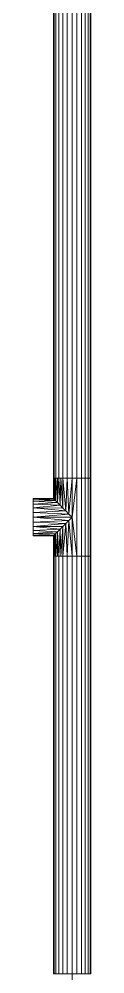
# Model space of a CAD drawing. Header units: inches. Extents: x -3325 to -59, y 5 to 733.
# Drawn here: x -3072 to -3067.6, y 230.7 to 304.1 of the extents above; entities that cross this region are included whole.
import ezdxf

# ---------------------------------------------------------------- set-up
doc = ezdxf.new("R2010")
doc.units = ezdxf.units.IN
doc.header["$MEASUREMENT"] = 0
doc.layers.add('P-PIPE', color=10, linetype='Continuous', lineweight=9)

# ---------------------------------------------------------------- blocks, each defined once
blk = doc.blocks.new('Tee - Welded - Generic - Standard-1126622-06 - Fifth Level')
at = {"layer": 'P-PIPE'}
mesh = blk.add_polyface(dxfattribs=at)
corners = [(-2.992, -1.437), (-2.992, -1.388, 0.372), (-2.992, -1.244, 0.719), (-2.992, -1.016, 1.016), (-2.992, -0.719, 1.244), (-2.992, -0.372, 1.388), (-2.992, 0, 1.437), (-2.992, 0.372, 1.388), (-2.992, 0.719, 1.244), (-2.992, 1.016, 1.016), (-2.992, 1.244, 0.719), (-2.992, 1.388, 0.372), (-2.992, 1.437), (-2.992, 1.388, -0.372), (-2.992, 1.244, -0.719), (-2.992, 1.016, -1.016), (-2.992, 0.719, -1.244), (-2.992, 0.372, -1.388), (-2.992, 0, -1.437), (-2.992, -0.372, -1.388), (-2.992, -0.719, -1.244), (-2.992, -1.016, -1.016), (-2.992, -1.244, -0.719), (-2.992, -1.388, -0.372)]
mesh.append_faces([[corners[k] for k in face] for face in [(10, 7, 8, 9)]], dxfattribs={"vtx0": -1})
mesh.append_faces([[corners[k] for k in face] for face in [(0, 3, 6)]], dxfattribs={"vtx0": -1, "vtx1": -1, "vtx2": -1})
mesh.append_faces([[corners[k] for k in face] for face in [(13, 18, 22, 23)]], dxfattribs={"vtx0": -1, "vtx1": -1, "vtx3": -1})
mesh.append_faces([[corners[k] for k in face] for face in [(18, 21, 22), (13, 23, 0, 12)]], dxfattribs={"vtx0": -1, "vtx2": -1})
mesh.append_faces([[corners[k] for k in face] for face in [(6, 7, 12, 0)]], dxfattribs={"vtx1": -1, "vtx2": -1, "vtx3": -1})
mesh.append_faces([[corners[k] for k in face] for face in [(16, 17, 18, 15), (19, 20, 21, 18)]], dxfattribs={"vtx2": -1})
mesh.append_faces([[corners[k] for k in face] for face in [(13, 14, 15, 18), (10, 11, 12, 7)]], dxfattribs={"vtx2": -1, "vtx3": -1})
mesh.append_faces([[corners[k] for k in face] for face in [(0, 1, 2, 3), (3, 4, 5, 6)]], dxfattribs={"vtx3": -1})
mesh = blk.add_polyface(dxfattribs=at)
corners = [(-2.992, 1.437), (-2.992, 1.388, 0.372), (-2.992, 1.244, 0.719), (-2.992, 1.016, 1.016), (-2.992, 0.719, 1.244), (-2.992, 0.372, 1.388), (-2.992, 0, 1.437), (-2.992, -0.372, 1.388), (-2.992, -0.719, 1.244), (-2.992, -1.016, 1.016), (-2.992, -1.244, 0.719), (-2.992, -1.388, 0.372), (-2.992, -1.437), (-1.437, -1.437), (-1.397, -1.397, 0.338), (-1.286, -1.286, 0.642), (-1.123, -1.123, 0.896), (-0.927, -0.927, 1.098), (-0.71, -0.71, 1.249), (-0.48, -0.48, 1.355), (-0.242, -0.242, 1.417), (0, 0, 1.437), (0.242, -0.242, 1.417), (0.48, -0.48, 1.355), (0.71, -0.71, 1.249), (0.927, -0.927, 1.098), (1.123, -1.123, 0.896), (1.286, -1.286, 0.642), (1.397, -1.397, 0.338), (1.437, -1.437), (2.992, -1.437), (2.992, -1.388, 0.372), (2.992, -1.244, 0.719), (2.992, -1.016, 1.016), (2.992, -0.719, 1.244), (2.992, -0.372, 1.388), (2.992, 0, 1.437), (2.992, 0.372, 1.388), (2.992, 0.719, 1.244), (2.992, 1.016, 1.016), (2.992, 1.244, 0.719), (2.992, 1.388, 0.372), (2.992, 1.437), (-2.992, -0.867, 1.13), (-2.992, -1.13, 0.867), (-2.992, -1.316, 0.545), (2.992, -1.316, 0.545), (2.992, -1.13, 0.867), (2.992, -0.867, 1.13), (1.341, -1.341, 0.49), (-1.341, -1.341, 0.49)]
mesh.append_faces([[corners[k] for k in face] for face in [(14, 12, 13)]], dxfattribs={"vtx0": -1})
mesh.append_faces([[corners[k] for k in face] for face in [(34, 24, 48), (33, 26, 47), (26, 33, 25), (11, 50, 45), (15, 45, 50), (12, 14, 11), (9, 17, 43), (16, 10, 15), (24, 34, 23), (22, 36, 21), (20, 7, 19), (7, 20, 6), (18, 43, 17)]], dxfattribs={"vtx0": -1, "vtx1": -1})
mesh.append_faces([[corners[k] for k in face] for face in [(32, 26, 27), (25, 33, 48), (11, 14, 50), (18, 8, 43), (16, 44, 10), (46, 27, 49), (48, 24, 25), (31, 49, 28), (16, 9, 44), (23, 34, 35), (15, 10, 45), (21, 5, 6), (26, 32, 47)]], dxfattribs={"vtx0": -1, "vtx2": -1})
mesh.append_faces([[corners[k] for k in face] for face in [(21, 36, 37, 5)]], dxfattribs={"vtx0": -1, "vtx2": -1, "vtx3": -1})
mesh.append_faces([[corners[k] for k in face] for face in [(30, 31, 28), (31, 46, 49), (46, 32, 27), (16, 17, 9), (18, 19, 8), (35, 36, 22), (22, 23, 35), (20, 21, 6), (7, 8, 19)]], dxfattribs={"vtx1": -1, "vtx2": -1})
mesh.append_faces([[corners[k] for k in face] for face in [(39, 40, 2, 3), (40, 41, 1, 2), (37, 38, 4, 5), (38, 39, 3, 4)]], dxfattribs={"vtx1": -1, "vtx3": -1})
mesh.append_faces([[corners[k] for k in face] for face in [(28, 29, 30)]], dxfattribs={"vtx2": -1})
mesh.append_faces([[corners[k] for k in face] for face in [(41, 42, 0, 1)]], dxfattribs={"vtx3": -1})
mesh = blk.add_polyface(dxfattribs=at)
corners = [(-2.992, -1.437), (-2.992, -1.388, -0.372), (-2.992, -1.244, -0.719), (-2.992, -1.016, -1.016), (-2.992, -0.719, -1.244), (-2.992, -0.372, -1.388), (-2.992, 0, -1.437), (-2.992, 0.372, -1.388), (-2.992, 0.719, -1.244), (-2.992, 1.016, -1.016), (-2.992, 1.244, -0.719), (-2.992, 1.388, -0.372), (-2.992, 1.437), (2.992, 1.437), (2.992, 1.388, -0.372), (2.992, 1.244, -0.719), (2.992, 1.016, -1.016), (2.992, 0.719, -1.244), (2.992, 0.372, -1.388), (2.992, 0, -1.437), (2.992, -0.372, -1.388), (2.992, -0.719, -1.244), (2.992, -1.016, -1.016), (2.992, -1.244, -0.719), (2.992, -1.388, -0.372), (2.992, -1.437), (1.437, -1.437), (1.397, -1.397, -0.338), (1.286, -1.286, -0.642), (1.123, -1.123, -0.896), (0.927, -0.927, -1.098), (0.71, -0.71, -1.249), (0.48, -0.48, -1.355), (0.242, -0.242, -1.417), (0, 0, -1.437), (-0.242, -0.242, -1.417), (-0.48, -0.48, -1.355), (-0.71, -0.71, -1.249), (-0.927, -0.927, -1.098), (-1.123, -1.123, -0.896), (-1.286, -1.286, -0.642), (-1.397, -1.397, -0.338), (-1.437, -1.437), (-2.992, -1.316, -0.545), (-2.992, -1.13, -0.867), (-2.992, -0.867, -1.13), (2.992, -0.867, -1.13), (2.992, -1.13, -0.867), (2.992, -1.316, -0.545), (-1.341, -1.341, -0.49), (1.341, -1.341, -0.49)]
mesh.append_faces([[corners[k] for k in face] for face in [(33, 20, 32), (6, 35, 5), (31, 46, 30), (28, 48, 50), (38, 45, 37), (24, 50, 48), (3, 39, 44), (37, 4, 36), (1, 41, 0), (40, 2, 39)]], dxfattribs={"vtx0": -1, "vtx1": -1})
mesh.append_faces([[corners[k] for k in face] for face in [(11, 14, 15, 10), (38, 3, 45), (19, 33, 34), (1, 49, 41), (39, 2, 44), (36, 4, 5), (43, 40, 49), (31, 21, 46), (21, 31, 32), (24, 27, 50), (27, 24, 25), (23, 28, 29), (3, 38, 39), (28, 23, 48), (40, 43, 2), (29, 22, 47)]], dxfattribs={"vtx0": -1, "vtx2": -1})
mesh.append_faces([[corners[k] for k in face] for face in [(34, 6, 7, 18)]], dxfattribs={"vtx0": -1, "vtx2": -1, "vtx3": -1})
mesh.append_faces([[corners[k] for k in face] for face in [(26, 27, 25)]], dxfattribs={"vtx1": -1})
mesh.append_faces([[corners[k] for k in face] for face in [(19, 20, 33), (18, 19, 34), (20, 21, 32), (35, 36, 5), (34, 35, 6), (46, 22, 30), (29, 30, 22), (47, 23, 29), (45, 4, 37), (1, 43, 49)]], dxfattribs={"vtx1": -1, "vtx2": -1})
mesh.append_faces([[corners[k] for k in face] for face in [(15, 16, 9, 10), (16, 17, 8, 9), (17, 18, 7, 8)]], dxfattribs={"vtx1": -1, "vtx3": -1})
mesh.append_faces([[corners[k] for k in face] for face in [(12, 13, 14, 11), (41, 42, 0)]], dxfattribs={"vtx2": -1})
mesh = blk.add_polyface(dxfattribs=at)
corners = [(2.992, -1.437), (2.992, -1.388, -0.372), (2.992, -1.244, -0.719), (2.992, -1.016, -1.016), (2.992, -0.719, -1.244), (2.992, -0.372, -1.388), (2.992, 0, -1.437), (2.992, 0.372, -1.388), (2.992, 0.719, -1.244), (2.992, 1.016, -1.016), (2.992, 1.244, -0.719), (2.992, 1.388, -0.372), (2.992, 1.437), (2.992, 1.388, 0.372), (2.992, 1.244, 0.719), (2.992, 1.016, 1.016), (2.992, 0.719, 1.244), (2.992, 0.372, 1.388), (2.992, 0, 1.437), (2.992, -0.372, 1.388), (2.992, -0.719, 1.244), (2.992, -1.016, 1.016), (2.992, -1.244, 0.719), (2.992, -1.388, 0.372)]
mesh.append_faces([[corners[k] for k in face] for face in [(16, 14, 15)]], dxfattribs={"vtx0": -1})
mesh.append_faces([[corners[k] for k in face] for face in [(3, 6, 2)]], dxfattribs={"vtx0": -1, "vtx1": -1})
mesh.append_faces([[corners[k] for k in face] for face in [(18, 21, 11)]], dxfattribs={"vtx0": -1, "vtx1": -1, "vtx2": -1})
mesh.append_faces([[corners[k] for k in face] for face in [(6, 9, 21, 2), (18, 11, 14, 16)]], dxfattribs={"vtx0": -1, "vtx1": -1, "vtx2": -1, "vtx3": -1})
mesh.append_faces([[corners[k] for k in face] for face in [(21, 0, 1, 2)]], dxfattribs={"vtx0": -1, "vtx3": -1})
mesh.append_faces([[corners[k] for k in face] for face in [(17, 18, 16)]], dxfattribs={"vtx1": -1})
mesh.append_faces([[corners[k] for k in face] for face in [(12, 13, 14, 11), (22, 23, 0, 21), (19, 20, 21, 18)]], dxfattribs={"vtx2": -1})
mesh.append_faces([[corners[k] for k in face] for face in [(9, 10, 11, 21)]], dxfattribs={"vtx2": -1, "vtx3": -1})
mesh.append_faces([[corners[k] for k in face] for face in [(6, 7, 8, 9), (3, 4, 5, 6)]], dxfattribs={"vtx3": -1})
mesh = blk.add_polyface(dxfattribs=at)
corners = [(-1.437, -2.992), (-1.388, -2.992, 0.372), (-1.244, -2.992, 0.719), (-1.016, -2.992, 1.016), (-0.719, -2.992, 1.244), (-0.372, -2.992, 1.388), (0, -2.992, 1.437), (0.372, -2.992, 1.388), (0.719, -2.992, 1.244), (1.016, -2.992, 1.016), (1.244, -2.992, 0.719), (1.388, -2.992, 0.372), (1.437, -2.992), (1.437, -1.437), (1.397, -1.397, 0.338), (1.286, -1.286, 0.642), (1.123, -1.123, 0.896), (0.927, -0.927, 1.098), (0.71, -0.71, 1.249), (0.48, -0.48, 1.355), (0.242, -0.242, 1.417), (0, 0, 1.437), (-0.242, -0.242, 1.417), (-0.48, -0.48, 1.355), (-0.71, -0.71, 1.249), (-0.927, -0.927, 1.098), (-1.123, -1.123, 0.896), (-1.286, -1.286, 0.642), (-1.397, -1.397, 0.338), (-1.437, -1.437)]
mesh.append_faces([[corners[k] for k in face] for face in [(1, 28, 0), (27, 2, 26), (23, 5, 22), (25, 4, 24), (8, 19, 7), (17, 9, 16)]], dxfattribs={"vtx0": -1, "vtx1": -1})
mesh.append_faces([[corners[k] for k in face] for face in [(26, 2, 3), (27, 1, 2), (23, 4, 5), (6, 21, 22), (22, 5, 6), (20, 6, 7), (16, 9, 10), (17, 8, 9), (14, 11, 12), (6, 20, 21)]], dxfattribs={"vtx0": -1, "vtx2": -1})
mesh.append_faces([[corners[k] for k in face] for face in [(13, 14, 12)]], dxfattribs={"vtx1": -1})
mesh.append_faces([[corners[k] for k in face] for face in [(3, 4, 25), (27, 28, 1), (25, 26, 3), (23, 24, 4), (10, 11, 15), (17, 18, 8), (19, 20, 7), (18, 19, 8), (15, 16, 10), (14, 15, 11)]], dxfattribs={"vtx1": -1, "vtx2": -1})
mesh.append_faces([[corners[k] for k in face] for face in [(28, 29, 0)]], dxfattribs={"vtx2": -1})
mesh = blk.add_polyface(dxfattribs=at)
corners = [(1.437, -2.992), (1.388, -2.992, -0.372), (1.244, -2.992, -0.719), (1.016, -2.992, -1.016), (0.719, -2.992, -1.244), (0.372, -2.992, -1.388), (0, -2.992, -1.437), (-0.372, -2.992, -1.388), (-0.719, -2.992, -1.244), (-1.016, -2.992, -1.016), (-1.244, -2.992, -0.719), (-1.388, -2.992, -0.372), (-1.437, -2.992), (-1.437, -1.437), (-1.397, -1.397, -0.338), (-1.286, -1.286, -0.642), (-1.123, -1.123, -0.896), (-0.927, -0.927, -1.098), (-0.71, -0.71, -1.249), (-0.48, -0.48, -1.355), (-0.242, -0.242, -1.417), (0, 0, -1.437), (0.242, -0.242, -1.417), (0.48, -0.48, -1.355), (0.71, -0.71, -1.249), (0.927, -0.927, -1.098), (1.123, -1.123, -0.896), (1.286, -1.286, -0.642), (1.397, -1.397, -0.338), (1.437, -1.437)]
mesh.append_faces([[corners[k] for k in face] for face in [(1, 28, 0), (3, 26, 2), (27, 2, 26), (23, 5, 22), (25, 4, 24), (8, 19, 7), (17, 9, 16)]], dxfattribs={"vtx0": -1, "vtx1": -1})
mesh.append_faces([[corners[k] for k in face] for face in [(27, 1, 2), (23, 4, 5), (6, 21, 22), (22, 5, 6), (20, 6, 7), (16, 9, 10), (17, 8, 9), (14, 11, 12), (6, 20, 21)]], dxfattribs={"vtx0": -1, "vtx2": -1})
mesh.append_faces([[corners[k] for k in face] for face in [(29, 0, 28), (13, 14, 12)]], dxfattribs={"vtx1": -1})
mesh.append_faces([[corners[k] for k in face] for face in [(3, 4, 25), (27, 28, 1), (25, 26, 3), (23, 24, 4), (10, 11, 15), (17, 18, 8), (19, 20, 7), (18, 19, 8), (15, 16, 10), (14, 15, 11)]], dxfattribs={"vtx1": -1, "vtx2": -1})
mesh = blk.add_polyface(dxfattribs=at)
corners = [(-1.437, -2.992), (-1.388, -2.992, -0.372), (-1.244, -2.992, -0.719), (-1.016, -2.992, -1.016), (-0.719, -2.992, -1.244), (-0.372, -2.992, -1.388), (0, -2.992, -1.437), (0.372, -2.992, -1.388), (0.719, -2.992, -1.244), (1.016, -2.992, -1.016), (1.244, -2.992, -0.719), (1.388, -2.992, -0.372), (1.437, -2.992), (1.388, -2.992, 0.372), (1.244, -2.992, 0.719), (1.016, -2.992, 1.016), (0.719, -2.992, 1.244), (0.372, -2.992, 1.388), (0, -2.992, 1.437), (-0.372, -2.992, 1.388), (-0.719, -2.992, 1.244), (-1.016, -2.992, 1.016), (-1.244, -2.992, 0.719), (-1.388, -2.992, 0.372)]
mesh.append_faces([[corners[k] for k in face] for face in [(0, 22, 23)]], dxfattribs={"vtx0": -1})
mesh.append_faces([[corners[k] for k in face] for face in [(3, 6, 2), (16, 18, 14, 15)]], dxfattribs={"vtx0": -1, "vtx1": -1})
mesh.append_faces([[corners[k] for k in face] for face in [(2, 6, 9, 11)]], dxfattribs={"vtx0": -1, "vtx1": -1, "vtx2": -1, "vtx3": -1})
mesh.append_faces([[corners[k] for k in face] for face in [(0, 14, 21, 22)]], dxfattribs={"vtx0": -1, "vtx1": -1, "vtx3": -1})
mesh.append_faces([[corners[k] for k in face] for face in [(2, 11, 12)]], dxfattribs={"vtx0": -1, "vtx2": -1})
mesh.append_faces([[corners[k] for k in face] for face in [(17, 18, 16)]], dxfattribs={"vtx1": -1})
mesh.append_faces([[corners[k] for k in face] for face in [(18, 19, 14)]], dxfattribs={"vtx1": -1, "vtx2": -1})
mesh.append_faces([[corners[k] for k in face] for face in [(9, 10, 11)]], dxfattribs={"vtx2": -1})
mesh.append_faces([[corners[k] for k in face] for face in [(0, 1, 2, 14), (12, 13, 14, 2), (19, 20, 21, 14)]], dxfattribs={"vtx2": -1, "vtx3": -1})
mesh.append_faces([[corners[k] for k in face] for face in [(6, 7, 8, 9), (3, 4, 5, 6)]], dxfattribs={"vtx3": -1})

msp = doc.modelspace()

# ---------------------------------------------------------------- linework, layer by layer
at = {"layer": 'P-PIPE', "color": 1}
for p, q in [((-3068.997, 396.751, 1076), (-3068.997, 268.827, 1076)), ((-3068.997, 396.751, 1076), (-3068.997, 268.827, 1076)), ((-3068.997, 262.842, 1076), (-3068.997, 268.827, 1076)), ((-3071.989, 265.835, 1076), (-3068.997, 265.835, 1076)), ((-3068.997, 262.842, 1076), (-3068.997, 230.735, 1076)), ((-3068.997, 262.842, 1076), (-3068.997, 230.735, 1076)), ((-3068.997, 230.735, 1076), (-3068.997, 224.751, 1076))]:
    msp.add_line(p, q, dxfattribs=at)

# ---------------------------------------------------------------- block references
at = {"layer": 'P-PIPE', "color": 1, "extrusion": (0, 0, -1), "rotation": 90}
msp.add_blockref('Tee - Welded - Generic - Standard-1126622-06 - Fifth Level', (3068.997, 265.835, -1076), dxfattribs=at)

# ---------------------------------------------------------------- meshes
at = {"layer": 'P-PIPE', "color": 1}
mesh = msp.add_polyface(dxfattribs=at)
corners = [(-3068.997, 396.751, 1077.438), (-3069.369, 396.751, 1077.389), (-3069.716, 396.751, 1077.245), (-3070.014, 396.751, 1077.016), (-3070.242, 396.751, 1076.719), (-3070.386, 396.751, 1076.372), (-3070.435, 396.751, 1076), (-3070.435, 268.827, 1076), (-3070.386, 268.827, 1076.372), (-3070.242, 268.827, 1076.719), (-3070.014, 268.827, 1077.016), (-3069.716, 268.827, 1077.245), (-3069.369, 268.827, 1077.389), (-3068.997, 268.827, 1077.438)]
mesh.append_faces([[corners[k] for k in face] for face in [(8, 9, 4, 5), (3, 4, 9, 10), (11, 12, 1, 2), (2, 3, 10, 11)]], dxfattribs={"vtx1": -1, "vtx3": -1, "color": 1})
mesh.append_faces([[corners[k] for k in face] for face in [(6, 7, 8, 5)]], dxfattribs={"vtx2": -1, "color": 1})
mesh.append_faces([[corners[k] for k in face] for face in [(12, 13, 0, 1)]], dxfattribs={"vtx3": -1, "color": 1})
mesh = msp.add_polyface(dxfattribs=at)
corners = [(-3070.435, 396.751, 1076), (-3070.386, 396.751, 1075.628), (-3070.242, 396.751, 1075.281), (-3070.014, 396.751, 1074.984), (-3069.716, 396.751, 1074.755), (-3069.369, 396.751, 1074.611), (-3068.997, 396.751, 1074.562), (-3068.997, 268.827, 1074.562), (-3069.369, 268.827, 1074.611), (-3069.716, 268.827, 1074.755), (-3070.014, 268.827, 1074.984), (-3070.242, 268.827, 1075.281), (-3070.386, 268.827, 1075.628), (-3070.435, 268.827, 1076)]
mesh.append_faces([[corners[k] for k in face] for face in [(7, 8, 5, 6)]], dxfattribs={"vtx1": -1, "color": 1})
mesh.append_faces([[corners[k] for k in face] for face in [(8, 9, 4, 5), (3, 4, 9, 10), (11, 12, 1, 2), (2, 3, 10, 11)]], dxfattribs={"vtx1": -1, "vtx3": -1, "color": 1})
mesh.append_faces([[corners[k] for k in face] for face in [(12, 13, 0, 1)]], dxfattribs={"vtx3": -1, "color": 1})
mesh = msp.add_polyface(dxfattribs=at)
corners = [(-3067.56, 396.751, 1076), (-3067.609, 396.751, 1076.372), (-3067.752, 396.751, 1076.719), (-3067.981, 396.751, 1077.016), (-3068.278, 396.751, 1077.245), (-3068.625, 396.751, 1077.389), (-3068.997, 396.751, 1077.438), (-3068.997, 268.827, 1077.438), (-3068.625, 268.827, 1077.389), (-3068.278, 268.827, 1077.245), (-3067.981, 268.827, 1077.016), (-3067.752, 268.827, 1076.719), (-3067.609, 268.827, 1076.372), (-3067.56, 268.827, 1076)]
mesh.append_faces([[corners[k] for k in face] for face in [(7, 8, 5, 6)]], dxfattribs={"vtx1": -1, "color": 1})
mesh.append_faces([[corners[k] for k in face] for face in [(8, 9, 4, 5), (3, 4, 9, 10), (11, 12, 1, 2), (2, 3, 10, 11)]], dxfattribs={"vtx1": -1, "vtx3": -1, "color": 1})
mesh.append_faces([[corners[k] for k in face] for face in [(12, 13, 0, 1)]], dxfattribs={"vtx3": -1, "color": 1})
mesh = msp.add_polyface(dxfattribs=at)
corners = [(-3068.997, 396.751, 1074.562), (-3068.625, 396.751, 1074.611), (-3068.278, 396.751, 1074.755), (-3067.981, 396.751, 1074.984), (-3067.752, 396.751, 1075.281), (-3067.609, 396.751, 1075.628), (-3067.56, 396.751, 1076), (-3067.56, 268.827, 1076), (-3067.609, 268.827, 1075.628), (-3067.752, 268.827, 1075.281), (-3067.981, 268.827, 1074.984), (-3068.278, 268.827, 1074.755), (-3068.625, 268.827, 1074.611), (-3068.997, 268.827, 1074.562)]
mesh.append_faces([[corners[k] for k in face] for face in [(7, 8, 5, 6)]], dxfattribs={"vtx1": -1, "color": 1})
mesh.append_faces([[corners[k] for k in face] for face in [(8, 9, 4, 5), (3, 4, 9, 10), (11, 12, 1, 2), (2, 3, 10, 11)]], dxfattribs={"vtx1": -1, "vtx3": -1, "color": 1})
mesh.append_faces([[corners[k] for k in face] for face in [(12, 13, 0, 1)]], dxfattribs={"vtx3": -1, "color": 1})
mesh = msp.add_polyface(dxfattribs=at)
corners = [(-3070.435, 268.827, 1076), (-3070.386, 268.827, 1075.628), (-3070.242, 268.827, 1075.281), (-3070.014, 268.827, 1074.984), (-3069.716, 268.827, 1074.755), (-3069.369, 268.827, 1074.611), (-3068.997, 268.827, 1074.562), (-3068.625, 268.827, 1074.611), (-3068.278, 268.827, 1074.755), (-3067.981, 268.827, 1074.984), (-3067.752, 268.827, 1075.281), (-3067.609, 268.827, 1075.628), (-3067.56, 268.827, 1076), (-3067.609, 268.827, 1076.372), (-3067.752, 268.827, 1076.719), (-3067.981, 268.827, 1077.016), (-3068.278, 268.827, 1077.245), (-3068.625, 268.827, 1077.389), (-3068.997, 268.827, 1077.438), (-3069.369, 268.827, 1077.389), (-3069.716, 268.827, 1077.245), (-3070.014, 268.827, 1077.016), (-3070.242, 268.827, 1076.719), (-3070.386, 268.827, 1076.372)]
mesh.append_faces([[corners[k] for k in face] for face in [(7, 5, 6), (12, 10, 11)]], dxfattribs={"vtx0": -1, "color": 1})
mesh.append_faces([[corners[k] for k in face] for face in [(5, 7, 3, 4)]], dxfattribs={"vtx0": -1, "vtx1": -1, "color": 1})
mesh.append_faces([[corners[k] for k in face] for face in [(3, 7, 10)]], dxfattribs={"vtx0": -1, "vtx1": -1, "vtx2": -1, "color": 1})
mesh.append_faces([[corners[k] for k in face] for face in [(3, 15, 21, 0), (12, 15, 3, 10)]], dxfattribs={"vtx0": -1, "vtx1": -1, "vtx2": -1, "vtx3": -1, "color": 1})
mesh.append_faces([[corners[k] for k in face] for face in [(23, 0, 21, 22)]], dxfattribs={"vtx1": -1, "color": 1})
mesh.append_faces([[corners[k] for k in face] for face in [(17, 18, 19), (13, 14, 15, 12), (1, 2, 3, 0), (8, 9, 10, 7)]], dxfattribs={"vtx2": -1, "color": 1})
mesh.append_faces([[corners[k] for k in face] for face in [(19, 20, 21, 15), (15, 16, 17, 19)]], dxfattribs={"vtx2": -1, "vtx3": -1, "color": 1})
mesh = msp.add_polyface(dxfattribs=at)
corners = [(-3070.435, 262.842, 1076), (-3070.386, 262.842, 1076.372), (-3070.242, 262.842, 1076.719), (-3070.014, 262.842, 1077.016), (-3069.716, 262.842, 1077.245), (-3069.369, 262.842, 1077.389), (-3068.997, 262.842, 1077.438), (-3068.625, 262.842, 1077.389), (-3068.278, 262.842, 1077.245), (-3067.981, 262.842, 1077.016), (-3067.752, 262.842, 1076.719), (-3067.609, 262.842, 1076.372), (-3067.56, 262.842, 1076), (-3067.609, 262.842, 1075.628), (-3067.752, 262.842, 1075.281), (-3067.981, 262.842, 1074.984), (-3068.278, 262.842, 1074.755), (-3068.625, 262.842, 1074.611), (-3068.997, 262.842, 1074.562), (-3069.369, 262.842, 1074.611), (-3069.716, 262.842, 1074.755), (-3070.014, 262.842, 1074.984), (-3070.242, 262.842, 1075.281), (-3070.386, 262.842, 1075.628)]
mesh.append_faces([[corners[k] for k in face] for face in [(3, 0, 1, 2)]], dxfattribs={"vtx0": -1, "color": 1})
mesh.append_faces([[corners[k] for k in face] for face in [(0, 12, 22, 23), (19, 22, 17, 18)]], dxfattribs={"vtx0": -1, "vtx1": -1, "color": 1})
mesh.append_faces([[corners[k] for k in face] for face in [(14, 17, 22)]], dxfattribs={"vtx0": -1, "vtx1": -1, "vtx2": -1, "color": 1})
mesh.append_faces([[corners[k] for k in face] for face in [(3, 9, 12, 0)]], dxfattribs={"vtx0": -1, "vtx1": -1, "vtx2": -1, "vtx3": -1, "color": 1})
mesh.append_faces([[corners[k] for k in face] for face in [(8, 9, 7)]], dxfattribs={"vtx1": -1, "color": 1})
mesh.append_faces([[corners[k] for k in face] for face in [(20, 21, 22, 19)]], dxfattribs={"vtx2": -1, "color": 1})
mesh.append_faces([[corners[k] for k in face] for face in [(3, 4, 5, 9), (5, 6, 7, 9), (12, 13, 14, 22)]], dxfattribs={"vtx2": -1, "vtx3": -1, "color": 1})
mesh.append_faces([[corners[k] for k in face] for face in [(9, 10, 11, 12), (14, 15, 16, 17)]], dxfattribs={"vtx3": -1, "color": 1})
mesh = msp.add_polyface(dxfattribs=at)
corners = [(-3068.997, 262.842, 1077.438), (-3069.369, 262.842, 1077.389), (-3069.716, 262.842, 1077.245), (-3070.014, 262.842, 1077.016), (-3070.242, 262.842, 1076.719), (-3070.386, 262.842, 1076.372), (-3070.435, 262.842, 1076), (-3070.435, 230.735, 1076), (-3070.386, 230.735, 1076.372), (-3070.242, 230.735, 1076.719), (-3070.014, 230.735, 1077.016), (-3069.716, 230.735, 1077.245), (-3069.369, 230.735, 1077.389), (-3068.997, 230.735, 1077.438)]
mesh.append_faces([[corners[k] for k in face] for face in [(8, 9, 4, 5), (3, 4, 9, 10), (11, 12, 1, 2), (2, 3, 10, 11)]], dxfattribs={"vtx1": -1, "vtx3": -1, "color": 1})
mesh.append_faces([[corners[k] for k in face] for face in [(6, 7, 8, 5)]], dxfattribs={"vtx2": -1, "color": 1})
mesh.append_faces([[corners[k] for k in face] for face in [(12, 13, 0, 1)]], dxfattribs={"vtx3": -1, "color": 1})
mesh = msp.add_polyface(dxfattribs=at)
corners = [(-3070.435, 262.842, 1076), (-3070.386, 262.842, 1075.628), (-3070.242, 262.842, 1075.281), (-3070.014, 262.842, 1074.984), (-3069.716, 262.842, 1074.755), (-3069.369, 262.842, 1074.611), (-3068.997, 262.842, 1074.562), (-3068.997, 230.735, 1074.562), (-3069.369, 230.735, 1074.611), (-3069.716, 230.735, 1074.755), (-3070.014, 230.735, 1074.984), (-3070.242, 230.735, 1075.281), (-3070.386, 230.735, 1075.628), (-3070.435, 230.735, 1076)]
mesh.append_faces([[corners[k] for k in face] for face in [(7, 8, 5, 6)]], dxfattribs={"vtx1": -1, "color": 1})
mesh.append_faces([[corners[k] for k in face] for face in [(8, 9, 4, 5), (3, 4, 9, 10), (11, 12, 1, 2), (2, 3, 10, 11)]], dxfattribs={"vtx1": -1, "vtx3": -1, "color": 1})
mesh.append_faces([[corners[k] for k in face] for face in [(12, 13, 0, 1)]], dxfattribs={"vtx3": -1, "color": 1})
mesh = msp.add_polyface(dxfattribs=at)
corners = [(-3067.56, 262.842, 1076), (-3067.609, 262.842, 1076.372), (-3067.752, 262.842, 1076.719), (-3067.981, 262.842, 1077.016), (-3068.278, 262.842, 1077.245), (-3068.625, 262.842, 1077.389), (-3068.997, 262.842, 1077.438), (-3068.997, 230.735, 1077.438), (-3068.625, 230.735, 1077.389), (-3068.278, 230.735, 1077.245), (-3067.981, 230.735, 1077.016), (-3067.752, 230.735, 1076.719), (-3067.609, 230.735, 1076.372), (-3067.56, 230.735, 1076)]
mesh.append_faces([[corners[k] for k in face] for face in [(7, 8, 5, 6)]], dxfattribs={"vtx1": -1, "color": 1})
mesh.append_faces([[corners[k] for k in face] for face in [(8, 9, 4, 5), (3, 4, 9, 10), (11, 12, 1, 2), (2, 3, 10, 11)]], dxfattribs={"vtx1": -1, "vtx3": -1, "color": 1})
mesh.append_faces([[corners[k] for k in face] for face in [(12, 13, 0, 1)]], dxfattribs={"vtx3": -1, "color": 1})
mesh = msp.add_polyface(dxfattribs=at)
corners = [(-3068.997, 262.842, 1074.562), (-3068.625, 262.842, 1074.611), (-3068.278, 262.842, 1074.755), (-3067.981, 262.842, 1074.984), (-3067.752, 262.842, 1075.281), (-3067.609, 262.842, 1075.628), (-3067.56, 262.842, 1076), (-3067.56, 230.735, 1076), (-3067.609, 230.735, 1075.628), (-3067.752, 230.735, 1075.281), (-3067.981, 230.735, 1074.984), (-3068.278, 230.735, 1074.755), (-3068.625, 230.735, 1074.611), (-3068.997, 230.735, 1074.562)]
mesh.append_faces([[corners[k] for k in face] for face in [(7, 8, 5, 6)]], dxfattribs={"vtx1": -1, "color": 1})
mesh.append_faces([[corners[k] for k in face] for face in [(8, 9, 4, 5), (3, 4, 9, 10), (11, 12, 1, 2), (2, 3, 10, 11)]], dxfattribs={"vtx1": -1, "vtx3": -1, "color": 1})
mesh.append_faces([[corners[k] for k in face] for face in [(12, 13, 0, 1)]], dxfattribs={"vtx3": -1, "color": 1})
mesh = msp.add_polyface(dxfattribs=at)
corners = [(-3070.435, 230.735, 1076), (-3070.386, 230.735, 1075.628), (-3070.242, 230.735, 1075.281), (-3070.014, 230.735, 1074.984), (-3069.716, 230.735, 1074.755), (-3069.369, 230.735, 1074.611), (-3068.997, 230.735, 1074.562), (-3068.625, 230.735, 1074.611), (-3068.278, 230.735, 1074.755), (-3067.981, 230.735, 1074.984), (-3067.752, 230.735, 1075.281), (-3067.609, 230.735, 1075.628), (-3067.56, 230.735, 1076), (-3067.609, 230.735, 1076.372), (-3067.752, 230.735, 1076.719), (-3067.981, 230.735, 1077.016), (-3068.278, 230.735, 1077.245), (-3068.625, 230.735, 1077.389), (-3068.997, 230.735, 1077.438), (-3069.369, 230.735, 1077.389), (-3069.716, 230.735, 1077.245), (-3070.014, 230.735, 1077.016), (-3070.242, 230.735, 1076.719), (-3070.386, 230.735, 1076.372)]
mesh.append_faces([[corners[k] for k in face] for face in [(15, 13, 14), (4, 2, 3), (7, 5, 6), (2, 0, 1)]], dxfattribs={"vtx0": -1, "color": 1})
mesh.append_faces([[corners[k] for k in face] for face in [(5, 7, 2, 4), (2, 7, 10)]], dxfattribs={"vtx0": -1, "vtx1": -1, "vtx2": -1, "color": 1})
mesh.append_faces([[corners[k] for k in face] for face in [(12, 21, 0, 2)]], dxfattribs={"vtx0": -1, "vtx1": -1, "vtx2": -1, "vtx3": -1, "color": 1})
mesh.append_faces([[corners[k] for k in face] for face in [(15, 21, 12, 13)]], dxfattribs={"vtx0": -1, "vtx1": -1, "vtx3": -1, "color": 1})
mesh.append_faces([[corners[k] for k in face] for face in [(23, 0, 21, 22)]], dxfattribs={"vtx1": -1, "color": 1})
mesh.append_faces([[corners[k] for k in face] for face in [(17, 18, 19), (8, 9, 10, 7)]], dxfattribs={"vtx2": -1, "color": 1})
mesh.append_faces([[corners[k] for k in face] for face in [(19, 20, 21, 15), (15, 16, 17, 19), (10, 11, 12, 2)]], dxfattribs={"vtx2": -1, "vtx3": -1, "color": 1})

doc.saveas('drawing.dxf')
